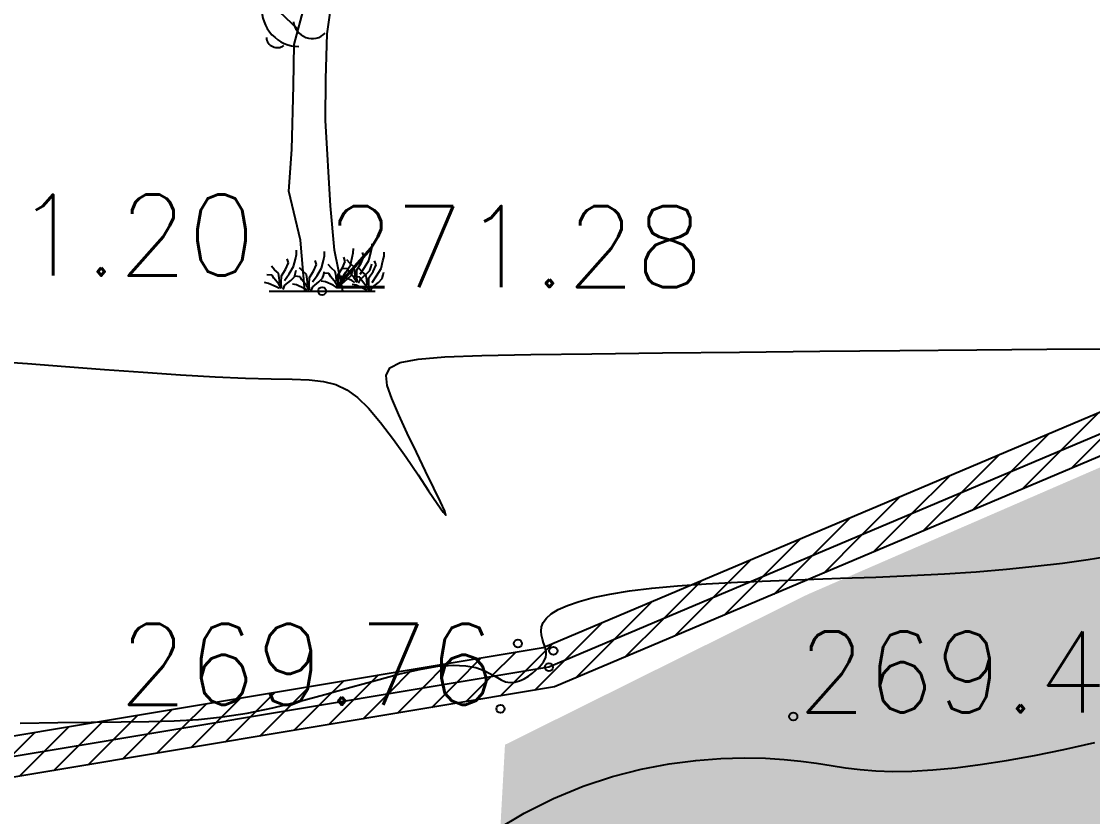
# Model space of a CAD drawing. Extents: x 524954 to 526204, y 9523489 to 9524010.
# Drawn here: x 525653.07 to 525666.3, y 9523587.4 to 9523597.22 of the extents above; entities that cross this region are included whole.
import ezdxf
from ezdxf.enums import TextEntityAlignment as Align

# ---------------------------------------------------------------- set-up
doc = ezdxf.new("R2010")
doc.units = 0
doc.header["$PDMODE"] = 33
doc.header["$PDSIZE"] = 0.1
doc.linetypes.add('ACAD_ISO12W100', pattern=[21, 12, -3, 0, -3, 0, -3])
for name, color, linetype in [('Arbre', 34, 'ACAD_ISO12W100'), ('Cloture', 7, 'Continuous'), ('CN_01_00', 3, 'Continuous'), ('CN_10_00', 1, 'Continuous'), ('Haut_Talus', 30, 'Continuous'), ('Murs', 1, 'Continuous'), ('TopoAlt', 3, 'Continuous'), ('TOPOJIS', 7, 'Continuous')]:
    doc.layers.add(name, color=color, linetype=linetype)
doc.styles.add('Simplex 1.0', font='Simplex.shx', dxfattribs={"width": 0.99, "height": 1})
pattern_1 = [(45, (0, 0), (-0.1767766952966, 0.1767766952966), [])]

# ---------------------------------------------------------------- blocks, each defined once
blk = doc.blocks.new('TCPOINT M')
at = {"color": 0}
blk.add_point((0, 0), dxfattribs=at)
at = {"layer": 'TopoAlt', "style": 'Simplex 1.0', "width": 0.99}
blk.add_attdef('ALT', (0.15, 0.15), '', height=1, dxfattribs=at)
blk = doc.blocks.new('v088')
at = {"linetype": 'Continuous'}
for p, q in [((-0.294, 3.234), (-0.685, 3.605)), ((0.064, 3.179), (0.118, 3.584)), ((-0.344, 3.046), (-0.217, 3.527)), ((0.045, 2.625), (0.064, 3.179)), ((-0.352, 2.542), (-0.344, 3.046)), ((-0.373, 1.752), (-0.352, 2.542)), ((0.043, 2.109), (0.045, 2.625)), ((0.102, 1.053), (0.043, 2.109)), ((-0.412, 1.235), (-0.373, 1.752)), ((-0.268, 0.628), (-0.412, 1.235)), ((0.151, 0.506), (0.102, 1.053)), ((-0.213, 0), (-0.268, 0.628)), ((0.603, 0.474), (0.615, 0.531)), ((0.615, 0.531), (0.618, 0.584)), ((-0.416, 0.349), (-0.433, 0.399)), ((-0.329, 0.397), (-0.317, 0.454)), ((-0.317, 0.454), (-0.315, 0.507)), ((0.017, 0.377), (0.029, 0.435)), ((0.029, 0.435), (0.031, 0.488)), ((0.256, 0), (0.151, 0.506)), ((0.286, 0.368), (0.269, 0.418)), ((0.349, 0.322), (0.373, 0.416)), ((0.373, 0.416), (0.385, 0.474)), ((0.385, 0.474), (0.387, 0.526)), ((0.481, 0.344), (0.517, 0.426)), ((0.517, 0.426), (0.5, 0.476)), ((0.579, 0.38), (0.603, 0.474)), ((0.752, 0.373), (0.765, 0.43)), ((0.765, 0.43), (0.767, 0.483)), ((-0.587, 0.264), (-0.627, 0.308)), ((-0.502, 0.188), (-0.452, 0.267)), ((-0.452, 0.267), (-0.416, 0.349)), ((-0.409, 0.214), (-0.353, 0.303)), ((-0.353, 0.303), (-0.329, 0.397)), ((-0.24, 0.245), (-0.281, 0.288)), ((-0.106, 0.248), (-0.07, 0.329)), ((-0.07, 0.329), (-0.087, 0.38)), ((-0.063, 0.195), (-0.007, 0.284)), ((-0.007, 0.284), (0.017, 0.377)), ((0.115, 0.284), (0.075, 0.327)), ((0.161, 0.243), (0.115, 0.284)), ((0.2, 0.207), (0.25, 0.286)), ((0.25, 0.286), (0.286, 0.368)), ((0.315, 0.274), (0.25, 0.279)), ((0.293, 0.233), (0.349, 0.322)), ((0.346, 0.341), (0.305, 0.385)), ((0.337, 0.236), (0.315, 0.274)), ((0.392, 0.301), (0.346, 0.341)), ((0.375, 0.245), (0.382, 0.279)), ((0.404, 0.243), (0.392, 0.301)), ((0.43, 0.264), (0.481, 0.344)), ((0.495, 0.24), (0.454, 0.284)), ((0.469, 0.209), (0.524, 0.291)), ((0.524, 0.291), (0.579, 0.38)), ((0.591, 0.255), (0.606, 0.303)), ((0.606, 0.303), (0.613, 0.337)), ((0.63, 0.243), (0.666, 0.325)), ((0.666, 0.325), (0.649, 0.375)), ((0.673, 0.19), (0.728, 0.279)), ((0.728, 0.279), (0.752, 0.373)), ((-0.618, 0.197), (-0.683, 0.202)), ((-0.596, 0.159), (-0.618, 0.197)), ((-0.536, 0.087), (-0.596, 0.159)), ((-0.541, 0.224), (-0.587, 0.264)), ((-0.529, 0.166), (-0.541, 0.224)), ((-0.524, 0.099), (-0.529, 0.166)), ((-0.505, 0.106), (-0.502, 0.188)), ((-0.464, 0.132), (-0.409, 0.214)), ((-0.387, 0.132), (-0.341, 0.178)), ((-0.341, 0.178), (-0.327, 0.226)), ((-0.272, 0.178), (-0.337, 0.183)), ((-0.327, 0.226), (-0.32, 0.26)), ((-0.25, 0.139), (-0.272, 0.178)), ((-0.19, 0.067), (-0.25, 0.139)), ((-0.195, 0.204), (-0.24, 0.245)), ((-0.183, 0.147), (-0.195, 0.204)), ((-0.178, 0.079), (-0.183, 0.147)), ((-0.159, 0.087), (-0.156, 0.168)), ((-0.156, 0.168), (-0.106, 0.248)), ((-0.118, 0.113), (-0.063, 0.195)), ((-0.041, 0.113), (0.005, 0.159)), ((0.005, 0.159), (0.019, 0.207)), ((0.019, 0.207), (0.026, 0.24)), ((0.084, 0.216), (0.019, 0.221)), ((0.106, 0.178), (0.084, 0.216)), ((0.166, 0.106), (0.106, 0.178)), ((0.173, 0.185), (0.161, 0.243)), ((0.178, 0.118), (0.173, 0.185)), ((0.197, 0.125), (0.2, 0.207)), ((0.272, 0.173), (0.221, 0.183)), ((0.238, 0.151), (0.293, 0.233)), ((0.243, 0.091), (0.315, 0.151)), ((0.365, 0.13), (0.272, 0.173)), ((0.315, 0.151), (0.361, 0.197)), ((0.397, 0.163), (0.337, 0.236)), ((0.361, 0.197), (0.375, 0.245)), ((0.433, 0.108), (0.397, 0.163)), ((0.464, 0.173), (0.399, 0.178)), ((0.409, 0.175), (0.404, 0.243)), ((0.428, 0.183), (0.43, 0.264)), ((0.433, 0.113), (0.428, 0.183)), ((0.45, 0.099), (0.474, 0.149)), ((0.486, 0.135), (0.464, 0.173)), ((0.474, 0.149), (0.546, 0.209)), ((0.546, 0.063), (0.486, 0.135)), ((0.541, 0.2), (0.495, 0.24)), ((0.553, 0.142), (0.541, 0.2)), ((0.546, 0.209), (0.591, 0.255)), ((0.558, 0.075), (0.553, 0.142)), ((0.577, 0.082), (0.579, 0.163)), ((0.579, 0.163), (0.63, 0.243)), ((0.618, 0.108), (0.673, 0.19)), ((0.695, 0.108), (0.74, 0.154)), ((0.74, 0.154), (0.755, 0.202)), ((0.755, 0.202), (0.762, 0.236)), ((-0.661, 0.096), (-0.712, 0.106)), ((-0.567, 0.053), (-0.661, 0.096)), ((-0.654, 0), (0.654, 0)), ((-0.527, 0.031), (-0.567, 0.053)), ((-0.5, 0.031), (-0.536, 0.087)), ((-0.5, 0.036), (-0.505, 0.106)), ((-0.483, 0.022), (-0.459, 0.072)), ((-0.459, 0.072), (-0.387, 0.132)), ((-0.315, 0.077), (-0.365, 0.087)), ((-0.221, 0.034), (-0.315, 0.077)), ((-0.18, 0.012), (-0.221, 0.034)), ((-0.154, 0.012), (-0.19, 0.067)), ((-0.154, 0.017), (-0.159, 0.087)), ((-0.137, 0.002), (-0.113, 0.053)), ((-0.113, 0.053), (-0.041, 0.113)), ((0.041, 0.115), (-0.01, 0.125)), ((0.135, 0.072), (0.041, 0.115)), ((0.175, 0.05), (0.135, 0.072)), ((0.202, 0.05), (0.166, 0.106)), ((0.202, 0.055), (0.197, 0.125)), ((0.219, 0.041), (0.243, 0.091)), ((0.406, 0.108), (0.365, 0.13)), ((0.421, 0.072), (0.37, 0.082)), ((0.514, 0.029), (0.421, 0.072)), ((0.555, 0.007), (0.514, 0.029)), ((0.582, 0.007), (0.546, 0.063)), ((0.582, 0.012), (0.577, 0.082)), ((0.599, -0.002), (0.623, 0.048)), ((0.623, 0.048), (0.695, 0.108))]:
    blk.add_line(p, q, dxfattribs=at)
for centre, major_axis, start_param, end_param in [((-0.28, 3.489), (0.33, 0.33), 2.307735, 3.914618), ((-0.123, 3.354), (0.164, 0.164), 2.463212, 4.701636), ((-0.553, 3.145), (0.0964, 0.0964), 2.435534, 4.557933)]:
    blk.add_ellipse(centre, major_axis=major_axis, ratio=1, start_param=start_param, end_param=end_param, dxfattribs=at)

msp = doc.modelspace()

# ---------------------------------------------------------------- hatches: boundary and pattern name
at = {"layer": 'Haut_Talus'}
h = msp.add_hatch(dxfattribs=at)
h.set_pattern_fill('G_CERCLE_10', color=256, scale=4, angle=285, style=0)
h.set_pattern_definition([(285, (0.414, -1.5455), (4.8989794856, -2.8284271247), [0.8, -3.2]), (15, (1.5455, 0.414), (2.8284271247, 4.8989794856), [0.8, -3.2]), (330, (1.2146, -2.9874), (3.8637055252, 1.0352800256), [0.5656854248, -5.091168824]), (330, (3.1945, 0.4419), (3.8637055252, 1.0352800256), [0.5656854248, -5.091168824]), (60, (0.5934, -0.6692), (-1.0352800256, 3.8637055252), [0.5656854248, -5.091168824]), (60, (4.0227, -2.649), (-1.0352800256, 3.8637055252), [0.5656854248, -5.091168824]), (348.4349488, (2.3182, 0.6212), (3.86370330557, 1.03527617886), [0.8944271908, -8.04984472]), (348.4349488, (1.7045, -3.2703), (3.86370330557, 1.03527617886), [0.8944271908, -8.04984752]), (78.4349488, (0.4141, -1.5455), (-1.03527617886, 3.86370330557), [0.8944271908, -8.04984752]), (78.4349488, (4.3056, -2.1592), (-1.03527617886, 3.86370330557), [0.8944271908, -8.04984752]), (131.5650512, (0.4141, -1.5455), (-1.03527618196, 3.86370330474), [0.8944271908, -8.04984472]), (131.5650512, (1.2146, -2.9874), (-1.03527618196, 3.86370330474), [0.8944271908, -8.04984472]), (221.5650512, (1.5455, 0.4141), (-3.86370330474, -1.03527618196), [0.8944271908, -8.04984472]), (221.5650512, (4.0227, -2.6491), (-3.86370330474, -1.03527618196), [0.8944271908, -8.04984472])])
h.paths.add_polyline_path([(525724.449, 9523613.021), (525724.376, 9523610.952), (525721.327, 9523610.371), (525719.185, 9523611.349), (525693.313, 9523603.008), (525675.58, 9523595.701), (525662.784, 9523590.142), (525659.042, 9523588.283), (525658.935, 9523586.351), (525654.31, 9523585.867), (525647.159, 9523586.941), (525644.577, 9523589.035), (525642.642, 9523587.156), (525643.556, 9523584.955), (525648.234, 9523583.237), (525656.394, 9523584.117), (525666.817, 9523586.91), (525670.396, 9523587.583), (525674.737, 9523592.836), (525681.442, 9523595.896), (525691.068, 9523597.379), (525696.591, 9523597.054), (525706.217, 9523602.266), (525714.086, 9523604.573), (525726.586, 9523610.455), (525729.999, 9523612.337), (525734.118, 9523613.246), (525739.865, 9523615.541), (525749.069, 9523620.146), (525757.023, 9523623.833), (525757.47, 9523626.751), (525754.212, 9523626.843)])
at = {"layer": 'Murs'}
h = msp.add_hatch(dxfattribs=at)
h.set_pattern_fill('_U', color=256, scale=0.25, angle=45, style=0, pattern_type=0)
h.set_pattern_definition(pattern_1)
h.paths.add_polyline_path([(525677.561, 9523596.843), (525659.585, 9523589.241), (525647.136, 9523587.16), (525647.095, 9523587.407), (525659.515, 9523589.482), (525677.463, 9523597.074)])
h = msp.add_hatch(dxfattribs=at)
h.set_pattern_fill('_U', color=256, scale=0.25, angle=45, style=0, pattern_type=0)
h.set_pattern_definition(pattern_1)
h.paths.add_polyline_path([(525677.561, 9523596.843), (525659.585, 9523589.241), (525647.136, 9523587.16), (525647.178, 9523586.914), (525659.655, 9523588.999), (525677.658, 9523596.613)])

# ---------------------------------------------------------------- linework, layer by layer
at = {"layer": 'Cloture', "flags": 128}
for points in [[(525677.463, 9523597.074), (525659.515, 9523589.482), (525647.095, 9523587.407)], [(525677.463, 9523597.074), (525659.515, 9523589.482), (525647.095, 9523587.407)], [(525677.561, 9523596.843), (525659.585, 9523589.241), (525647.136, 9523587.16)], [(525677.658, 9523596.613), (525659.655, 9523588.999), (525647.178, 9523586.914)]]:
    msp.add_lwpolyline(points, dxfattribs=at)
at = {"layer": 'CN_01_00', "flags": 128}
for points, elevation in [([(525652.702, 9523593.025), (525653.142, 9523592.993), (525653.611, 9523592.958), (525654.094, 9523592.922), (525654.574, 9523592.887), (525655.035, 9523592.856), (525655.462, 9523592.831), (525655.838, 9523592.814), (525656.153, 9523592.806), (525656.411, 9523592.801), (525656.623, 9523592.792), (525656.8, 9523592.772), (525656.951, 9523592.734), (525657.088, 9523592.671), (525657.219, 9523592.576), (525657.356, 9523592.441), (525657.506, 9523592.264), (525657.663, 9523592.057), (525657.82, 9523591.837), (525657.968, 9523591.62), (525658.099, 9523591.423), (525658.206, 9523591.264), (525658.279, 9523591.158), (525658.312, 9523591.122), (525658.299, 9523591.168), (525658.246, 9523591.284), (525658.164, 9523591.456), (525658.061, 9523591.665), (525657.948, 9523591.897), (525657.834, 9523592.134), (525657.729, 9523592.362), (525657.643, 9523592.562), (525657.585, 9523592.724), (525657.573, 9523592.848), (525657.621, 9523592.94), (525657.748, 9523593.005), (525657.968, 9523593.049), (525658.3, 9523593.077), (525658.758, 9523593.094), (525659.361, 9523593.105), (525660.114, 9523593.116), (525660.988, 9523593.126), (525661.941, 9523593.136), (525662.932, 9523593.145), (525663.922, 9523593.154), (525664.87, 9523593.162), (525665.735, 9523593.17), (525666.477, 9523593.176)], 271), ([(525658.919, 9523587.224), (525659.279, 9523587.436), (525659.643, 9523587.62), (525660.007, 9523587.771), (525660.37, 9523587.891), (525660.725, 9523587.981), (525661.07, 9523588.047), (525661.399, 9523588.09), (525661.71, 9523588.114), (525661.998, 9523588.121), (525662.259, 9523588.116), (525662.491, 9523588.102), (525662.699, 9523588.08), (525662.89, 9523588.054), (525663.07, 9523588.026), (525663.248, 9523587.999), (525663.43, 9523587.976), (525663.623, 9523587.96), (525663.834, 9523587.952), (525664.069, 9523587.956), (525664.328, 9523587.972), (525664.61, 9523587.999), (525664.914, 9523588.039), (525665.239, 9523588.089), (525665.584, 9523588.152), (525665.948, 9523588.226), (525666.33, 9523588.312)], 269)]:
    msp.add_lwpolyline(points, dxfattribs=dict(at, elevation=elevation))
at = {"layer": 'CN_10_00', "elevation": 270, "flags": 128}
msp.add_lwpolyline([(525653.052, 9523588.551), (525653.517, 9523588.56), (525653.93, 9523588.563), (525654.301, 9523588.565), (525654.64, 9523588.569), (525654.955, 9523588.579), (525655.257, 9523588.597), (525655.554, 9523588.628), (525655.857, 9523588.675), (525656.172, 9523588.74), (525656.494, 9523588.819), (525656.818, 9523588.906), (525657.136, 9523588.994), (525657.441, 9523589.079), (525657.727, 9523589.155), (525657.987, 9523589.215), (525658.214, 9523589.254), (525658.403, 9523589.268), (525658.557, 9523589.26), (525658.682, 9523589.236), (525658.783, 9523589.201), (525658.865, 9523589.161), (525658.933, 9523589.121), (525658.993, 9523589.086), (525659.05, 9523589.062), (525659.107, 9523589.053), (525659.165, 9523589.058), (525659.222, 9523589.074), (525659.278, 9523589.099), (525659.332, 9523589.13), (525659.381, 9523589.166), (525659.425, 9523589.203), (525659.463, 9523589.24), (525659.494, 9523589.274), (525659.517, 9523589.306), (525659.535, 9523589.336), (525659.545, 9523589.366), (525659.55, 9523589.397), (525659.55, 9523589.429), (525659.544, 9523589.463), (525659.534, 9523589.501), (525659.52, 9523589.543), (525659.505, 9523589.588), (525659.493, 9523589.637), (525659.489, 9523589.687), (525659.495, 9523589.74), (525659.515, 9523589.793), (525659.554, 9523589.847), (525659.614, 9523589.901), (525659.701, 9523589.954), (525659.814, 9523590.005), (525659.957, 9523590.055), (525660.131, 9523590.102), (525660.337, 9523590.145), (525660.579, 9523590.184), (525660.857, 9523590.219), (525661.173, 9523590.249), (525661.527, 9523590.273), (525661.913, 9523590.293), (525662.324, 9523590.31), (525662.752, 9523590.325), (525663.188, 9523590.34), (525663.625, 9523590.355), (525664.055, 9523590.373), (525664.471, 9523590.395), (525664.865, 9523590.421), (525665.239, 9523590.453), (525665.593, 9523590.489), (525665.929, 9523590.529), (525666.249, 9523590.573), (525666.554, 9523590.622)], dxfattribs=at)

# ---------------------------------------------------------------- block references
at = {"layer": 'Arbre'}
msp.add_blockref('v088', (525656.783, 9523593.889), dxfattribs=at)
at = {"layer": 'TOPOJIS'}
ref = msp.add_blockref('TCPOINT M', (525651.246, 9523594.032, 271.2), dxfattribs=at)
ref.add_attrib('ALT', '271.20', (525651.296, 9523594.082, 271.2), dxfattribs={"layer": 'TopoAlt', "height": 1, "style": 'Simplex 1.0', "width": 0.99})
ref = msp.add_blockref('TCPOINT M', (525656.783, 9523593.889, 271.28), dxfattribs=at)
ref.add_attrib('ALT', '271.28', (525656.833, 9523593.939, 271.28), dxfattribs={"layer": 'TopoAlt', "height": 1, "style": 'Simplex 1.0', "width": 0.99})
ref = msp.add_blockref('TCPOINT M', (525658.986, 9523588.727, 269.76), dxfattribs=at)
ref.add_attrib('ALT', '269.76', dxfattribs={"layer": 'TopoAlt', "height": 1, "style": 'Simplex 1.0', "width": 0.99}).set_placement((525658.936, 9523588.777, 269.76), align=Align.RIGHT)
ref = msp.add_blockref('TCPOINT M', (525662.604, 9523588.633, 269.4), dxfattribs=at)
ref.add_attrib('ALT', '269.40', (525662.654, 9523588.683, 269.4), dxfattribs={"layer": 'TopoAlt', "height": 1, "style": 'Simplex 1.0', "width": 0.99})
for p in [(525659.202, 9523589.534, 270.95), (525659.64, 9523589.444, 269.85), (525659.585, 9523589.241, 269.88)]:
    msp.add_blockref('TCPOINT M', p, dxfattribs=at)

doc.saveas('drawing.dxf')
